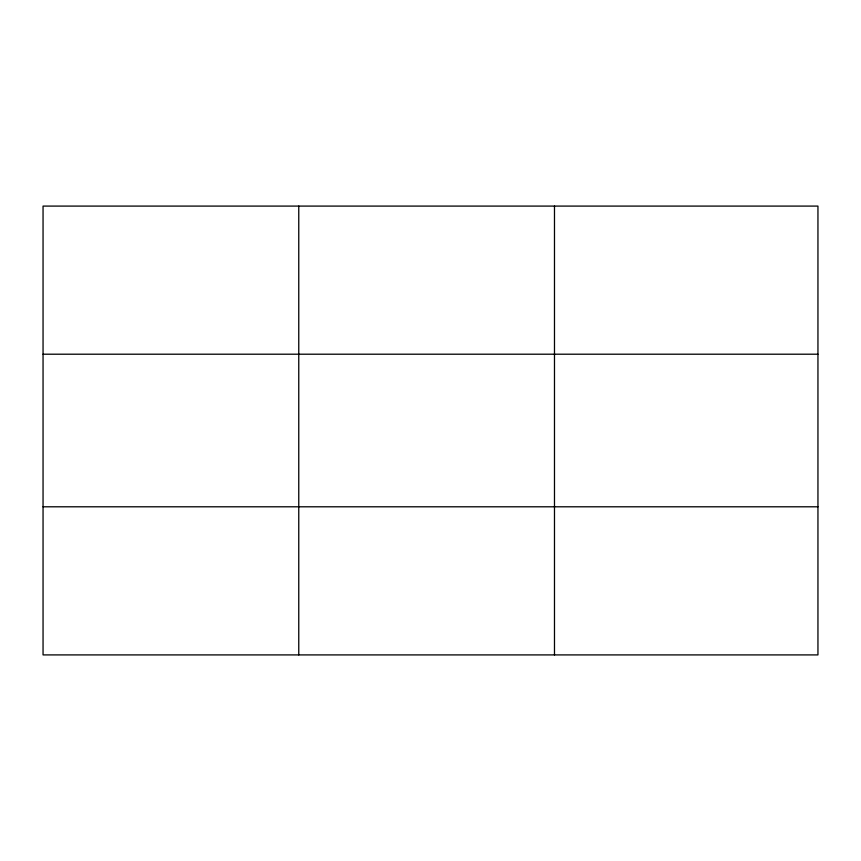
<?xml version="1.0" encoding="UTF-8"?>
<svg xmlns="http://www.w3.org/2000/svg" width="861" height="861" viewBox="0 0 861 861"><rect width="100%" height="100%" fill="white"/><g stroke="black" fill="none" stroke-linecap="round" stroke-linejoin="round"><path stroke-width="1.29" d="M298.767 206.091L298.767 654.909M554.484 206.091L554.484 654.909M817.95 506.795L817.95 654.909L43.05 654.909L43.05 206.091L817.95 206.091L817.95 506.795L43.05 506.795M43.05 354.205L817.95 354.205"/></g></svg>
